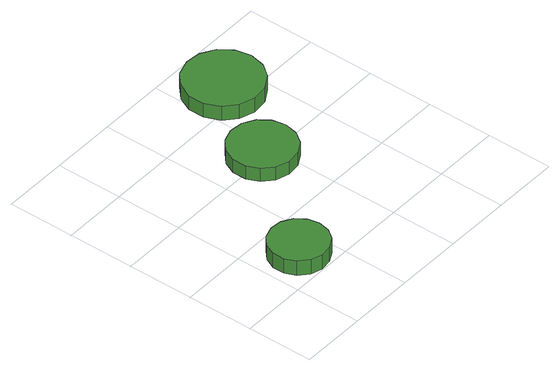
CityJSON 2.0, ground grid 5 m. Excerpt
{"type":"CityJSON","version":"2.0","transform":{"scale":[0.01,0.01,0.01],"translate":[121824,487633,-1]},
"CityObjects":{
"tree1":{"type":"SolitaryVegetationObject","attributes":{"function":"something"},"geometry":[{"type":"MultiSurface","lod":"1","boundaries":[[[0,1,2,3,4,5,6,7,8,9,10,11,12,13,14]],[[15,16,17,18,19,20,21,22,23,24,25,26,27,28,29]],[[0,29,28,1]],[[1,28,27,2]],[[2,27,26,3]],[[3,26,25,4]],[[4,25,24,5]],[[5,24,23,6]],[[6,23,22,7]],[[7,22,21,8]],[[8,21,20,9]],[[9,20,19,10]],[[10,19,18,11]],[[11,18,17,12]],[[12,17,16,13]],[[13,16,15,14]],[[14,15,29,0]]]}]},
"tree2":{"type":"SolitaryVegetationObject","attributes":{"function":"something"},"geometry":[{"type":"MultiSurface","lod":"1","boundaries":[[[30,31,32,33,34,35,36,37,38,39,40,41,42,43,44]],[[45,46,47,48,49,50,51,52,53,54,55,56,57,58,59]],[[30,59,58,31]],[[31,58,57,32]],[[32,57,56,33]],[[33,56,55,34]],[[34,55,54,35]],[[35,54,53,36]],[[36,53,52,37]],[[37,52,51,38]],[[38,51,50,39]],[[39,50,49,40]],[[40,49,48,41]],[[41,48,47,42]],[[42,47,46,43]],[[43,46,45,44]],[[44,45,59,30]]]}]},
"tree3":{"type":"SolitaryVegetationObject","attributes":{"function":"something"},"geometry":[{"type":"MultiSurface","lod":"1","boundaries":[[[60,61,62,63,64,65,66,67,68,69,70,71,72,73,74]],[[75,76,77,78,79,80,81,82,83,84,85,86,87,88,89]],[[60,89,88,61]],[[61,88,87,62]],[[62,87,86,63]],[[63,86,85,64]],[[64,85,84,65]],[[65,84,83,66]],[[66,83,82,67]],[[67,82,81,68]],[[68,81,80,69]],[[69,80,79,70]],[[70,79,78,71]],[[71,78,77,72]],[[72,77,76,73]],[[73,76,75,74]],[[74,75,89,60]]]}]}
},
"vertices":[
[506,224,207],[488,312,207],[435,385,207],[357,430,207],[268,439,207],[182,412,207],[115,351,207],[79,269,207],[79,179,207],[115,97,207],[182,37,207],[268,9,207],[357,19,207],[435,64,207],[488,136,207],[488,136,84],[435,64,84],[357,19,84],[268,9,84],[182,37,84],[115,97,84],[79,179,84],[79,269,84],[115,351,84],[182,412,84],[268,439,84],[357,430,84],[435,385,84],[488,312,84],[506,224,84],
[1149,1021,197],[1128,1122,197],[1067,1206,197],[978,1257,197],[876,1268,197],[778,1236,197],[701,1167,197],[659,1073,197],[659,970,197],[701,876,197],[778,807,197],[876,775,197],[978,786,197],[1067,837,197],[1128,921,197],[1128,921,86],[1067,837,86],[978,786,86],[876,775,86],[778,807,86],[701,876,86],[659,970,86],[659,1073,86],[701,1167,86],[778,1236,86],[876,1268,86],[978,1257,86],[1067,1206,86],[1128,1122,86],[1149,1021,86],
[1543,1631,207],[1518,1749,207],[1447,1846,207],[1342,1906,207],[1223,1919,207],[1108,1882,207],[1019,1801,207],[970,1691,207],[970,1571,207],[1019,1461,207],[1108,1380,207],[1223,1343,207],[1342,1356,207],[1447,1416,207],[1518,1513,207],[1518,1513,88],[1447,1416,88],[1342,1356,88],[1223,1343,88],[1108,1380,88],[1019,1461,88],[970,1571,88],[970,1691,88],[1019,1801,88],[1108,1882,88],[1223,1919,88],[1342,1906,88],[1447,1846,88],[1518,1749,88],[1543,1631,88]
]}
